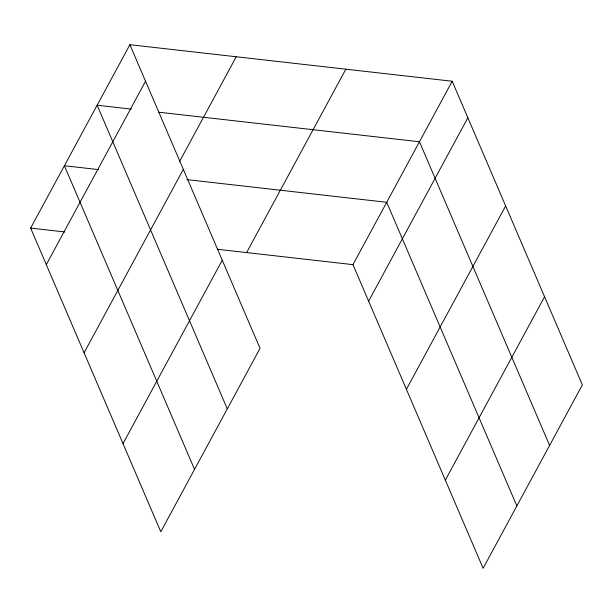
<?xml version="1.0" encoding="UTF-8"?>
<svg xmlns="http://www.w3.org/2000/svg" width="613" height="613" viewBox="0 0 613 613"><rect width="100%" height="100%" fill="white"/><g stroke="black" fill="none" stroke-linecap="round" stroke-linejoin="round"><path stroke-width="0.92" d="M129.887 44.703L260.035 348.36L160.798 531.755L30.65 228.097L129.887 44.703L452.202 81.245L582.35 384.903L483.113 568.297L352.965 264.64L452.202 81.245M46.304 264.624L145.549 81.23M179.394 161.832L236.25 56.756M84.088 352.781L183.325 169.38M123.014 443.605L222.258 260.203M246.602 252.579L345.839 69.185M368.62 301.167L467.857 117.773M406.404 389.324L505.641 205.922M445.329 480.148L544.566 296.746M131.328 109.099L97.138 105.221L227.293 408.879M158.867 112.217L419.453 141.764L549.6 445.421M98.578 169.617L64.388 165.74L194.543 469.405M186.812 179.624L386.703 202.282L516.851 505.947M30.65 228.097L64.84 231.975M217.316 249.261L352.965 264.64"/></g></svg>
